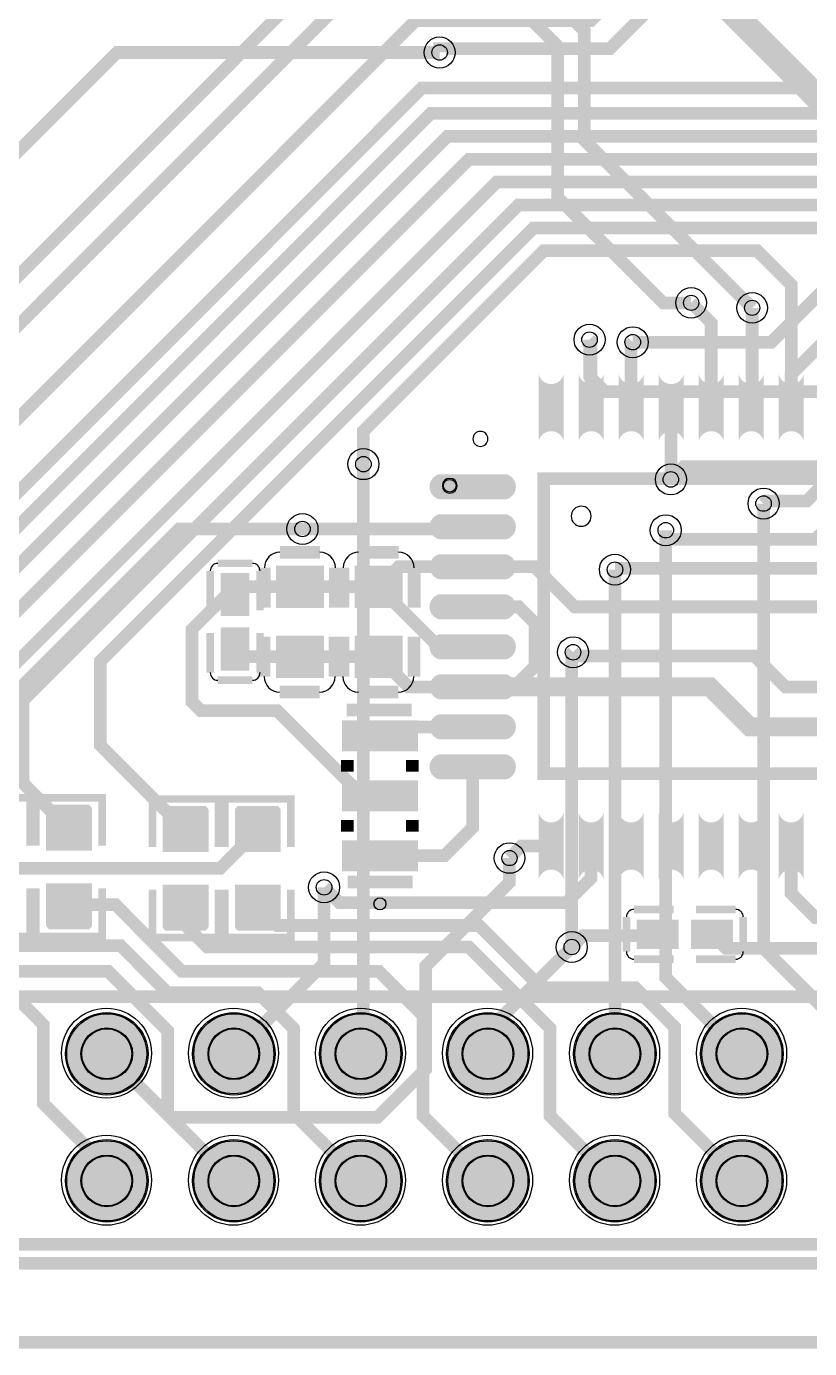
# Model space of a CAD drawing. Header units: millimetres. Extents: x 0 to 155, y 0 to 71.
# Drawn here: x 22.8 to 38.46, y -0.13 to 26.3 of the extents above; entities that cross this region are included whole.
import ezdxf

# ---------------------------------------------------------------- set-up
doc = ezdxf.new("R2010")
doc.units = ezdxf.units.MM
for name, color, linetype, true_color in [('BoardOutLine', 7, 'Continuous', 0xff00ff), ('BottomLayer', 7, 'Continuous', 0x0000ff), ('BottomSilkLayer', 7, 'Continuous', 0x66cc33), ('BottomSolderMaskLayer', 7, 'Continuous', 0xaa00ff), ('Document', 7, 'Continuous', 0xffffff), ('Hole', 7, 'Continuous', 0x222222), ('Multi-Layer', 7, 'Continuous', 0xc0c0c0), ('TopLayer', 7, 'Continuous', 0xff0000), ('TopPasteMaskLayer', 7, 'Continuous', 0x808080), ('TopSilkLayer', 7, 'Continuous', 0xffcc00), ('TopSolderMaskLayer', 7, 'Continuous', 0x800080)]:
    doc.layers.add(name, color=color, linetype=linetype, true_color=true_color)

msp = doc.modelspace()

# ---------------------------------------------------------------- hatches: boundary and pattern name
at = {"layer": 'BottomSolderMaskLayer'}
for points in [[(23.583, 5.765, 1), (25.234, 5.765, 1)], [(26.123, 5.765, 1), (27.774, 5.765, 1)], [(28.663, 5.765, 1), (30.314, 5.765, 1)], [(31.203, 5.765, 1), (32.854, 5.765, 1)], [(33.743, 5.765, 1), (35.394, 5.765, 1)], [(36.283, 5.765, 1), (37.934, 5.765, 1)], [(23.583, 3.225, 1), (25.234, 3.225, 1)], [(26.123, 3.225, 1), (27.774, 3.225, 1)], [(28.663, 3.225, 1), (30.314, 3.225, 1)], [(31.203, 3.225, 1), (32.854, 3.225, 1)], [(33.743, 3.225, 1), (35.394, 3.225, 1)], [(36.283, 3.225, 1), (37.934, 3.225, 1)]]:
    msp.add_hatch(color=256, dxfattribs=at).paths.add_polyline_path(points)
at = {"layer": 'Document'}
for points in [[(29.464, 11.938), (29.464, 12.331), (29.466, 12.345), (29.471, 12.357), (29.479, 12.368), (29.488, 12.374), (29.499, 12.376), (29.511, 12.376), (29.756, 12.195), (29.756, 12.227), (29.797, 12.321), (29.846, 12.371), (29.967, 12.408), (30.055, 12.413), (30.189, 12.366), (30.263, 12.285), (30.308, 12.164), (30.311, 12.035), (30.262, 11.911), (30.215, 11.863), (30.127, 11.822), (30.122, 11.822), (30.112, 11.823), (30.102, 11.827), (30.094, 11.834), (30.088, 11.841), (30.085, 11.849), (30.084, 11.858), (30.084, 11.871), (30.085, 11.879), (30.089, 11.885), (30.099, 11.895), (30.172, 11.931), (30.193, 11.956), (30.229, 12.048), (30.228, 12.146), (30.194, 12.238), (30.137, 12.299), (30.044, 12.331), (29.983, 12.331), (29.889, 12.299), (29.867, 12.276), (29.836, 12.218), (29.836, 12.119), (29.835, 12.109), (29.832, 12.101), (29.827, 12.093), (29.82, 12.086), (29.812, 12.081), (29.804, 12.078), (29.794, 12.077), (29.783, 12.077), (29.544, 12.256), (29.543, 11.935), (29.542, 11.926), (29.538, 11.917), (29.532, 11.909), (29.525, 11.903), (29.516, 11.899), (29.506, 11.898), (29.485, 11.898), (29.479, 11.899), (29.473, 11.902), (29.468, 11.907), (29.465, 11.913), (29.464, 11.919), (29.464, 11.929)], [(29.617, 9.693), (29.661, 9.649), (29.705, 9.555), (29.703, 9.542), (29.698, 9.53), (29.69, 9.519), (29.689, 9.519), (29.68, 9.513), (29.669, 9.511), (29.662, 9.511), (29.654, 9.512), (29.646, 9.515), (29.639, 9.52), (29.63, 9.529), (29.596, 9.601), (29.499, 9.698), (29.493, 9.703), (29.486, 9.713), (29.482, 9.724), (29.48, 9.735), (29.481, 9.744), (29.485, 9.753), (29.491, 9.76), (29.496, 9.765), (29.504, 9.771), (29.514, 9.773), (29.527, 9.773), (30.281, 9.773), (30.294, 9.771), (30.306, 9.766), (30.317, 9.758), (30.321, 9.752), (30.322, 9.745), (30.322, 9.719), (30.32, 9.709), (30.315, 9.7), (30.309, 9.695)]]:
    msp.add_hatch(color=256, dxfattribs=at).paths.add_polyline_path(points)
at = {"layer": 'Multi-Layer'}
for points in [[(23.608, 5.765, 1), (25.208, 5.765, 1)], [(26.148, 5.765, 1), (27.748, 5.765, 1)], [(28.688, 5.765, 1), (30.288, 5.765, 1)], [(31.228, 5.765, 1), (32.828, 5.765, 1)], [(33.768, 5.765, 1), (35.368, 5.765, 1)], [(36.308, 5.765, 1), (37.908, 5.765, 1)], [(23.608, 3.225, 1), (25.208, 3.225, 1)], [(26.148, 3.225, 1), (27.748, 3.225, 1)], [(28.688, 3.225, 1), (30.288, 3.225, 1)], [(31.228, 3.225, 1), (32.828, 3.225, 1)], [(33.768, 3.225, 1), (35.368, 3.225, 1)], [(36.308, 3.225, 1), (37.908, 3.225, 1)]]:
    msp.add_hatch(color=256, dxfattribs=at).paths.add_polyline_path(points)
at = {"layer": 'TopLayer'}
for points in [[(33.518, 19.282, -0.785398), (33.068, 19.282), (33.068, 18.082, -0.785398), (33.518, 18.082)], [(34.318, 19.282, -0.785398), (33.868, 19.282), (33.868, 18.082, -0.785398), (34.318, 18.082)], [(35.119, 19.282, -0.785398), (34.669, 19.282), (34.669, 18.082, -0.785398), (35.119, 18.082)], [(35.918, 19.282, -0.785398), (35.468, 19.282), (35.468, 18.082, -0.785398), (35.918, 18.082)], [(36.718, 19.282, -0.785398), (36.268, 19.282), (36.268, 18.082, -0.785398), (36.718, 18.082)], [(37.518, 19.282, -0.785398), (37.068, 19.282), (37.068, 18.082, -0.785398), (37.518, 18.082)], [(38.318, 19.282, -0.785398), (37.868, 19.282), (37.868, 18.082, -0.785398), (38.318, 18.082)], [(32.325, 17.325, -0.785398), (32.325, 16.875), (31.125, 16.875, -0.785398), (31.125, 17.325)], [(32.325, 16.525, -0.785398), (32.325, 16.075), (31.125, 16.075, -0.785398), (31.125, 16.525)], [(32.325, 15.725, -0.785398), (32.325, 15.275), (31.125, 15.275, -0.785398), (31.125, 15.725)], [(27.244, 14.551), (26.704, 14.551), (26.704, 15.341), (27.244, 15.341)], [(27.819, 14.701), (27.819, 15.501), (28.719, 15.501), (28.719, 14.701)], [(29.394, 14.701), (29.394, 15.501), (30.294, 15.501), (30.294, 14.701)], [(32.325, 14.925, -0.785398), (32.325, 14.475), (31.125, 14.475, -0.785398), (31.125, 14.925)], [(27.244, 14.251), (26.704, 14.251), (26.704, 13.461), (27.244, 13.461)], [(27.819, 13.301), (27.819, 14.101), (28.719, 14.101), (28.719, 13.301)], [(29.394, 13.301), (29.394, 14.101), (30.294, 14.101), (30.294, 13.301)], [(32.325, 14.125, -0.785398), (32.325, 13.675), (31.125, 13.675, -0.785398), (31.125, 14.125)], [(32.325, 13.325, -0.785398), (32.325, 12.875), (31.125, 12.875, -0.785398), (31.125, 13.325)], [(32.325, 12.525, -0.785398), (32.325, 12.075), (31.125, 12.075, -0.785398), (31.125, 12.525)], [(29.17, 11.821), (29.17, 12.421), (30.57, 12.421), (30.57, 11.821)], [(32.325, 11.725, -0.785398), (32.325, 11.275), (31.125, 11.275, -0.785398), (31.125, 11.725)], [(29.17, 10.622), (29.17, 11.222), (30.57, 11.222), (30.57, 10.622)], [(23.222, 9.848), (24.086, 9.848), (24.086, 10.655), (23.222, 10.655)], [(25.551, 9.823), (26.415, 9.823), (26.415, 10.63), (25.551, 10.63)], [(26.996, 9.823), (27.86, 9.823), (27.86, 10.63), (26.996, 10.63)], [(33.518, 10.519, -0.785398), (33.068, 10.519), (33.068, 9.319, -0.785398), (33.518, 9.319)], [(34.318, 10.519, -0.785398), (33.868, 10.519), (33.868, 9.319, -0.785398), (34.318, 9.319)], [(35.119, 10.519, -0.785398), (34.669, 10.519), (34.669, 9.319, -0.785398), (35.119, 9.319)], [(35.918, 10.519, -0.785398), (35.468, 10.519), (35.468, 9.319, -0.785398), (35.918, 9.319)], [(36.718, 10.519, -0.785398), (36.268, 10.519), (36.268, 9.319, -0.785398), (36.718, 9.319)], [(37.518, 10.519, -0.785398), (37.068, 10.519), (37.068, 9.319, -0.785398), (37.518, 9.319)], [(38.318, 10.519, -0.785398), (37.868, 10.519), (37.868, 9.319, -0.785398), (38.318, 9.319)], [(29.17, 9.423), (29.17, 10.023), (30.57, 10.023), (30.57, 9.423)], [(23.222, 9.148), (24.086, 9.148), (24.086, 8.342), (23.222, 8.342)], [(25.551, 9.123), (26.415, 9.123), (26.415, 8.317), (25.551, 8.317)], [(26.996, 9.123), (27.86, 9.123), (27.86, 8.317), (26.996, 8.317)], [(35.816, 8.423), (35.816, 7.883), (35.026, 7.883), (35.026, 8.423)], [(36.116, 8.423), (36.116, 7.883), (36.907, 7.883), (36.907, 8.423)]]:
    msp.add_hatch(color=256, dxfattribs=at).paths.add_polyline_path(points)
at = {"layer": 'TopPasteMaskLayer'}
for points in [[(33.518, 19.282, -0.785398), (33.068, 19.282), (33.068, 18.082, -0.785398), (33.518, 18.082)], [(34.318, 19.282, -0.785398), (33.868, 19.282), (33.868, 18.082, -0.785398), (34.318, 18.082)], [(35.119, 19.282, -0.785398), (34.669, 19.282), (34.669, 18.082, -0.785398), (35.119, 18.082)], [(35.918, 19.282, -0.785398), (35.468, 19.282), (35.468, 18.082, -0.785398), (35.918, 18.082)], [(36.718, 19.282, -0.785398), (36.268, 19.282), (36.268, 18.082, -0.785398), (36.718, 18.082)], [(37.518, 19.282, -0.785398), (37.068, 19.282), (37.068, 18.082, -0.785398), (37.518, 18.082)], [(38.318, 19.282, -0.785398), (37.868, 19.282), (37.868, 18.082, -0.785398), (38.318, 18.082)], [(32.325, 17.325, -0.785398), (32.325, 16.875), (31.125, 16.875, -0.785398), (31.125, 17.325)], [(32.325, 16.525, -0.785398), (32.325, 16.075), (31.125, 16.075, -0.785398), (31.125, 16.525)], [(32.325, 15.725, -0.785398), (32.325, 15.275), (31.125, 15.275, -0.785398), (31.125, 15.725)], [(27.819, 14.701), (27.819, 15.501), (28.719, 15.501), (28.719, 14.701)], [(29.394, 14.701), (29.394, 15.501), (30.294, 15.501), (30.294, 14.701)], [(26.749, 15.181), (27.199, 15.181), (27.249, 15.131), (27.249, 14.651), (27.199, 14.581), (26.749, 14.581), (26.699, 14.651), (26.699, 15.131)], [(32.325, 14.925, -0.785398), (32.325, 14.475), (31.125, 14.475, -0.785398), (31.125, 14.925)], [(26.749, 14.221), (27.199, 14.221), (27.249, 14.151), (27.249, 13.671), (27.199, 13.621), (26.749, 13.621), (26.699, 13.671), (26.699, 14.151)], [(27.819, 13.301), (27.819, 14.101), (28.719, 14.101), (28.719, 13.301)], [(29.394, 13.301), (29.394, 14.101), (30.294, 14.101), (30.294, 13.301)], [(32.325, 14.125, -0.785398), (32.325, 13.675), (31.125, 13.675, -0.785398), (31.125, 14.125)], [(32.325, 13.325, -0.785398), (32.325, 12.875), (31.125, 12.875, -0.785398), (31.125, 13.325)], [(32.325, 12.525, -0.785398), (32.325, 12.075), (31.125, 12.075, -0.785398), (31.125, 12.525)], [(29.17, 11.821), (29.17, 12.421), (30.57, 12.421), (30.57, 11.821)], [(32.325, 11.725, -0.785398), (32.325, 11.275), (31.125, 11.275, -0.785398), (31.125, 11.725)], [(29.17, 10.622), (29.17, 11.222), (30.57, 11.222), (30.57, 10.622)], [(23.204, 10.693), (23.204, 9.893), (23.254, 9.843), (23.482, 9.843), (23.482, 10.213), (23.812, 10.213), (23.812, 9.843), (24.054, 9.843), (24.104, 9.893), (24.104, 10.693), (24.054, 10.743), (23.254, 10.743)], [(25.533, 10.668), (25.533, 9.868), (25.583, 9.818), (25.811, 9.818), (25.811, 10.188), (26.141, 10.188), (26.141, 9.818), (26.383, 9.818), (26.433, 9.868), (26.433, 10.668), (26.383, 10.718), (25.583, 10.718)], [(26.978, 10.668), (26.978, 9.868), (27.028, 9.818), (27.256, 9.818), (27.256, 10.188), (27.586, 10.188), (27.586, 9.818), (27.828, 9.818), (27.878, 9.868), (27.878, 10.668), (27.828, 10.718), (27.028, 10.718)], [(33.518, 10.519, -0.785398), (33.068, 10.519), (33.068, 9.319, -0.785398), (33.518, 9.319)], [(34.318, 10.519, -0.785398), (33.868, 10.519), (33.868, 9.319, -0.785398), (34.318, 9.319)], [(35.119, 10.519, -0.785398), (34.669, 10.519), (34.669, 9.319, -0.785398), (35.119, 9.319)], [(35.918, 10.519, -0.785398), (35.468, 10.519), (35.468, 9.319, -0.785398), (35.918, 9.319)], [(36.718, 10.519, -0.785398), (36.268, 10.519), (36.268, 9.319, -0.785398), (36.718, 9.319)], [(37.518, 10.519, -0.785398), (37.068, 10.519), (37.068, 9.319, -0.785398), (37.518, 9.319)], [(38.318, 10.519, -0.785398), (37.868, 10.519), (37.868, 9.319, -0.785398), (38.318, 9.319)], [(29.17, 9.423), (29.17, 10.023), (30.57, 10.023), (30.57, 9.423)], [(24.104, 8.303), (24.104, 9.103), (24.054, 9.153), (23.826, 9.153), (23.826, 8.783), (23.496, 8.783), (23.496, 9.153), (23.254, 9.153), (23.204, 9.103), (23.204, 8.303), (23.254, 8.253), (24.054, 8.253)], [(26.433, 8.278), (26.433, 9.078), (26.383, 9.128), (26.155, 9.128), (26.155, 8.758), (25.825, 8.758), (25.825, 9.128), (25.583, 9.128), (25.533, 9.078), (25.533, 8.278), (25.583, 8.228), (26.383, 8.228)], [(27.878, 8.278), (27.878, 9.078), (27.828, 9.128), (27.6, 9.128), (27.6, 8.758), (27.27, 8.758), (27.27, 9.128), (27.028, 9.128), (26.978, 9.078), (26.978, 8.278), (27.028, 8.228), (27.828, 8.228)], [(35.186, 7.928), (35.186, 8.378), (35.236, 8.428), (35.716, 8.428), (35.786, 8.378), (35.786, 7.928), (35.716, 7.878), (35.236, 7.878)], [(36.147, 7.928), (36.147, 8.378), (36.216, 8.428), (36.696, 8.428), (36.747, 8.378), (36.747, 7.928), (36.696, 7.878), (36.216, 7.878)]]:
    msp.add_hatch(color=256, dxfattribs=at).paths.add_polyline_path(points)
at = {"layer": 'TopSolderMaskLayer'}
for points in [[(33.544, 19.35, -0.785398), (33.043, 19.35), (33.043, 18.014, -0.785398), (33.544, 18.014)], [(34.344, 19.35, -0.785398), (33.843, 19.35), (33.843, 18.014, -0.785398), (34.344, 18.014)], [(35.144, 19.35, -0.785398), (34.643, 19.35), (34.643, 18.014, -0.785398), (35.144, 18.014)], [(35.944, 19.35, -0.785398), (35.443, 19.35), (35.443, 18.014, -0.785398), (35.944, 18.014)], [(36.744, 19.35, -0.785398), (36.243, 19.35), (36.243, 18.014, -0.785398), (36.744, 18.014)], [(37.544, 19.35, -0.785398), (37.043, 19.35), (37.043, 18.014, -0.785398), (37.544, 18.014)], [(38.344, 19.35, -0.785398), (37.843, 19.35), (37.843, 18.014, -0.785398), (38.344, 18.014)], [(32.392, 17.351, -0.785398), (32.392, 16.85), (31.057, 16.85, -0.785398), (31.057, 17.351)], [(32.392, 16.551, -0.785398), (32.392, 16.05), (31.057, 16.05, -0.785398), (31.057, 16.551)], [(32.392, 15.751, -0.785398), (32.392, 15.25), (31.057, 15.25, -0.785398), (31.057, 15.751)], [(27.261, 14.514), (26.686, 14.514), (26.686, 15.378), (27.261, 15.378)], [(27.791, 14.678), (27.791, 15.523), (28.748, 15.523), (28.748, 14.678)], [(29.365, 14.678), (29.365, 15.523), (30.323, 15.523), (30.323, 14.678)], [(32.392, 14.951, -0.785398), (32.392, 14.45), (31.057, 14.45, -0.785398), (31.057, 14.951)], [(27.261, 14.288), (26.686, 14.288), (26.686, 13.423), (27.261, 13.423)], [(27.791, 13.278), (27.791, 14.123), (28.748, 14.123), (28.748, 13.278)], [(29.365, 13.278), (29.365, 14.123), (30.323, 14.123), (30.323, 13.278)], [(32.392, 14.151, -0.785398), (32.392, 13.65), (31.057, 13.65, -0.785398), (31.057, 14.151)], [(32.392, 13.351, -0.785398), (32.392, 12.85), (31.057, 12.85, -0.785398), (31.057, 13.351)], [(29.111, 11.81), (29.111, 12.432), (30.63, 12.432), (30.63, 11.81)], [(32.392, 12.551, -0.785398), (32.392, 12.05), (31.057, 12.05, -0.785398), (31.057, 12.551)], [(32.392, 11.751, -0.785398), (32.392, 11.25), (31.057, 11.25, -0.785398), (31.057, 11.751)], [(29.111, 10.611), (29.111, 11.233), (30.63, 11.233), (30.63, 10.611)], [(23.195, 9.825), (24.113, 9.825), (24.113, 10.679), (23.195, 10.679)], [(25.524, 9.799), (26.442, 9.799), (26.442, 10.653), (25.524, 10.653)], [(26.969, 9.799), (27.888, 9.799), (27.888, 10.653), (26.969, 10.653)], [(33.544, 10.587, -0.785398), (33.043, 10.587), (33.043, 9.251, -0.785398), (33.544, 9.251)], [(34.344, 10.587, -0.785398), (33.843, 10.587), (33.843, 9.251, -0.785398), (34.344, 9.251)], [(35.144, 10.587, -0.785398), (34.643, 10.587), (34.643, 9.251, -0.785398), (35.144, 9.251)], [(35.944, 10.587, -0.785398), (35.443, 10.587), (35.443, 9.251, -0.785398), (35.944, 9.251)], [(36.744, 10.587, -0.785398), (36.243, 10.587), (36.243, 9.251, -0.785398), (36.744, 9.251)], [(37.544, 10.587, -0.785398), (37.043, 10.587), (37.043, 9.251, -0.785398), (37.544, 9.251)], [(38.344, 10.587, -0.785398), (37.843, 10.587), (37.843, 9.251, -0.785398), (38.344, 9.251)], [(29.111, 9.412), (29.111, 10.034), (30.63, 10.034), (30.63, 9.412)], [(23.195, 9.172), (24.113, 9.172), (24.113, 8.318), (23.195, 8.318)], [(25.524, 9.147), (26.442, 9.147), (26.442, 8.293), (25.524, 8.293)], [(26.969, 9.147), (27.888, 9.147), (27.888, 8.293), (26.969, 8.293)], [(35.842, 8.449), (35.842, 7.858), (35.001, 7.858), (35.001, 8.449)], [(36.091, 8.449), (36.091, 7.858), (36.932, 7.858), (36.932, 8.449)], [(23.583, 5.765, 1), (25.234, 5.765, 1)], [(26.123, 5.765, 1), (27.774, 5.765, 1)], [(28.663, 5.765, 1), (30.314, 5.765, 1)], [(31.203, 5.765, 1), (32.854, 5.765, 1)], [(33.743, 5.765, 1), (35.394, 5.765, 1)], [(36.283, 5.765, 1), (37.934, 5.765, 1)], [(23.583, 3.225, 1), (25.234, 3.225, 1)], [(26.123, 3.225, 1), (27.774, 3.225, 1)], [(28.663, 3.225, 1), (30.314, 3.225, 1)], [(31.203, 3.225, 1), (32.854, 3.225, 1)], [(33.743, 3.225, 1), (35.394, 3.225, 1)], [(36.283, 3.225, 1), (37.934, 3.225, 1)]]:
    msp.add_hatch(color=256, dxfattribs=at).paths.add_polyline_path(points)

# ---------------------------------------------------------------- linework, layer by layer
at = {"layer": 'BoardOutLine', "const_width": 0.254}
msp.add_lwpolyline([(106.139, 0), (-0.061, 0), (-0.061, 71.365), (106.139, 71.365), (106.139, 0)], close=True, dxfattribs=at)
at = {"layer": 'BottomLayer'}
for points, const_width in [([(37.312, 20.674), (33.959, 24.027), (33.959, 26.212), (27.228, 32.943), (27.228, 39.648), (25.322, 41.555), (19.101, 41.555)], 0.254), ([(24.943, 40.386), (24.969, 40.359), (25.678, 40.359), (26.771, 39.267), (26.771, 32.562), (33.425, 25.907), (33.425, 22.884), (35.534, 20.776), (36.092, 20.776)], 0.254), ([(43.815, 19.05), (43.815, 19.685), (33.452, 30.048), (33.452, 30.429)], 0.508), ([(31.064, 25.781), (24.613, 25.781), (18.009, 19.177)], 0.254), ([(38.887, 21.616), (38.887, 21.184), (37.694, 19.99), (34.925, 19.99)], 0.254), ([(39.903, 18.542), (39.446, 18.999), (34.366, 18.999), (34.061, 19.304), (34.061, 20.041)], 0.254), ([(29.489, 5.766), (29.54, 5.817), (29.54, 17.551)], 0.254), ([(35.686, 17.245), (35.94, 17.499), (38.734, 17.499), (40.207, 16.026), (42.671, 16.026), (43.052, 16.407), (52.552, 16.407), (53.542, 15.417), (53.542, 13.385), (54.787, 12.14), (54.787, 11.988)], 0.254), ([(39.649, 5.766), (37.541, 7.874), (37.541, 16.764)], 0.254), ([(21.869, 5.766), (21.92, 5.817), (21.92, 12.319), (25.857, 16.256), (28.321, 16.256)], 0.254), ([(37.109, 5.766), (35.585, 7.29), (35.585, 16.231)], 0.254), ([(34.569, 5.766), (34.569, 5.766), (34.569, 15.443)], 0.254), ([(33.706, 7.899), (33.706, 13.767), (33.731, 13.792)], 0.254), ([(24.408, 5.765), (25.678, 4.495), (29.819, 4.495), (30.784, 5.46), (30.784, 7.517), (32.46, 9.194), (32.46, 9.676)], 0.254), ([(26.949, 5.766), (28.753, 7.569), (28.753, 9.093)], 0.254), ([(32.028, 5.765), (32.028, 6.222), (33.706, 7.899)], 0.254)]:
    msp.add_lwpolyline(points, dxfattribs=dict(at, const_width=const_width))
at = {"layer": 'BottomSilkLayer', "const_width": 0.254}
msp.add_lwpolyline([(7.644, 1.955), (51.332, 1.955), (51.332, 6.908), (7.644, 6.908), (7.644, 1.955)], close=True, dxfattribs=at)
at = {"layer": 'BottomSolderMaskLayer'}
for centre, radius in [((24.408, 5.765), 0.825), ((26.948, 5.765), 0.825), ((29.488, 5.765), 0.825), ((32.028, 5.765), 0.825), ((34.568, 5.765), 0.825), ((37.108, 5.765), 0.825), ((24.408, 5.765), 0.516), ((26.948, 5.765), 0.516), ((29.488, 5.765), 0.516), ((32.028, 5.765), 0.516), ((34.568, 5.765), 0.516), ((37.108, 5.765), 0.516), ((24.408, 3.225), 0.825), ((26.948, 3.225), 0.825), ((29.488, 3.225), 0.825), ((32.028, 3.225), 0.825), ((34.568, 3.225), 0.825), ((37.108, 3.225), 0.825), ((24.408, 3.225), 0.516), ((26.948, 3.225), 0.516), ((29.488, 3.225), 0.516), ((32.028, 3.225), 0.516), ((34.568, 3.225), 0.516), ((37.108, 3.225), 0.516)]:
    msp.add_circle(centre, radius, dxfattribs=at)
at = {"layer": 'Document'}
msp.add_circle((31.267, 17.12), 0.127, dxfattribs=at)
for start, end in [(90, 270), (270, 90)]:
    msp.add_arc((31.267, 17.12), 0.148, start, end, dxfattribs=at)
at = {"layer": 'Hole'}
for centre, radius in [((31.064, 25.781), 0.155), ((36.093, 20.777), 0.152), ((37.313, 20.676), 0.152), ((34.061, 20.041), 0.155), ((34.925, 19.99), 0.155), ((29.54, 17.552), 0.155), ((35.687, 17.247), 0.155), ((37.541, 16.764), 0.155), ((28.321, 16.256), 0.155), ((35.585, 16.231), 0.155), ((34.569, 15.443), 0.155), ((33.731, 13.792), 0.155), ((32.461, 9.678), 0.152), ((28.753, 9.093), 0.155), ((33.706, 7.9), 0.155)]:
    msp.add_circle(centre, radius, dxfattribs=at)
at = {"layer": 'Multi-Layer'}
for centre, radius in [((31.064, 25.781), 0.31), ((36.093, 20.777), 0.305), ((37.313, 20.676), 0.305), ((34.061, 20.041), 0.31), ((34.925, 19.99), 0.31), ((29.54, 17.552), 0.31), ((35.687, 17.247), 0.31), ((37.541, 16.764), 0.31), ((28.321, 16.256), 0.31), ((35.585, 16.231), 0.31), ((34.569, 15.443), 0.31), ((33.731, 13.792), 0.31), ((32.461, 9.678), 0.305), ((28.753, 9.093), 0.31), ((33.706, 7.9), 0.31), ((24.408, 5.765), 0.8), ((26.948, 5.765), 0.8), ((29.488, 5.765), 0.8), ((32.028, 5.765), 0.8), ((34.568, 5.765), 0.8), ((37.108, 5.765), 0.8), ((24.408, 5.765), 0.5), ((26.948, 5.765), 0.5), ((29.488, 5.765), 0.5), ((32.028, 5.765), 0.5), ((34.568, 5.765), 0.5), ((37.108, 5.765), 0.5), ((24.408, 3.225), 0.8), ((26.948, 3.225), 0.8), ((29.488, 3.225), 0.8), ((32.028, 3.225), 0.8), ((34.568, 3.225), 0.8), ((37.108, 3.225), 0.8), ((24.408, 3.225), 0.5), ((26.948, 3.225), 0.5), ((29.488, 3.225), 0.5), ((32.028, 3.225), 0.5), ((34.568, 3.225), 0.5), ((37.108, 3.225), 0.5)]:
    msp.add_circle(centre, radius, dxfattribs=at)
at = {"layer": 'TopLayer'}
for points, const_width in [([(20.294, 17.982), (30.098, 27.786), (33.806, 27.786), (40.589, 34.569), (40.589, 48.209), (41.25, 48.87), (41.25, 51.267)], 0.254), ([(78.493, 38.866), (78.493, 40.494), (79.45, 41.452), (79.45, 42.826), (74.269, 48.005), (55.676, 48.005), (34.086, 26.415), (30.581, 26.415), (14.248, 10.083), (14.248, 5.767)], 0.254), ([(19.939, 16.713), (19.507, 17.145), (19.507, 18.186), (29.54, 28.219), (33.553, 28.219), (40.056, 34.722), (40.056, 42.621), (37.44, 45.237), (37.44, 46.066)], 0.254), ([(18.16, 10.253), (17.83, 10.253), (17.83, 11.505), (30.887, 24.562), (48.666, 24.562), (49.226, 24.002), (74.396, 24.002), (77.492, 27.098), (77.492, 29.918)], 0.254), ([(19.323, 10.253), (19.049, 10.525), (19.049, 11.937), (31.216, 24.103), (45.214, 24.103), (48.566, 20.751), (74.599, 20.751), (79.491, 25.643), (79.491, 29.918)], 0.254), ([(22.211, 10.253), (21.487, 10.974), (21.487, 12.47), (32.207, 23.19), (44.12, 23.19), (44.629, 22.681), (45.135, 22.681), (48.82, 18.998), (75.005, 18.998), (80.492, 24.484), (80.492, 29.918)], 0.254), ([(73.491, 29.918), (71.599, 29.918), (69.951, 28.269), (36.88, 28.269), (34.468, 25.857), (31.064, 25.857), (31.064, 25.781)], 0.254), ([(49.479, 25.019), (49.479, 25.07), (30.709, 25.07), (16.434, 10.795), (16.434, 10.253)], 0.254), ([(20.766, 10.253), (20.295, 10.725), (20.295, 12.294), (31.649, 23.647), (44.323, 23.647), (44.577, 23.393), (44.856, 23.393)], 0.254), ([(23.654, 10.253), (22.732, 11.175), (22.732, 12.826), (32.639, 22.733), (43.79, 22.733), (44.501, 22.022), (44.806, 22.022)], 0.254), ([(25.983, 10.227), (24.281, 11.929), (24.281, 13.613), (32.943, 22.275), (43.461, 22.275), (44.424, 21.312), (45.389, 21.312)], 0.254), ([(29.539, 17.55), (29.539, 18.211), (33.146, 21.817), (37.413, 21.817), (38.094, 21.139), (38.094, 18.681)], 0.254), ([(36.093, 20.777), (36.493, 20.377), (36.493, 18.682)], 0.254), ([(37.293, 18.682), (37.313, 18.701), (37.313, 20.676)], 0.254), ([(34.061, 20.041), (34.093, 20.009), (34.093, 18.682)], 0.254), ([(34.925, 19.99), (34.893, 19.958), (34.893, 18.682)], 0.254), ([(38.094, 20.065), (38.094, 19.717)], 0.254), ([(40.259, 19.546), (39.866, 19.939), (38.684, 19.939), (38.093, 19.348), (38.093, 18.682)], 0.254), ([(35.686, 17.245), (35.694, 18.681)], 0.254), ([(37.541, 16.764), (37.592, 16.815), (38.405, 16.815), (38.893, 17.303), (38.893, 18.682)], 0.254), ([(11.708, 3.227), (13.359, 1.574), (59.206, 1.574), (60.172, 2.539), (60.172, 15.239), (61.569, 16.636), (61.569, 17.22)], 0.254), ([(35.584, 16.229), (35.584, 16.052), (38.582, 16.052), (39.631, 17.101), (40.461, 17.101)], 0.254), ([(28.321, 16.256), (31.681, 16.256), (31.725, 16.3)], 0.254), ([(34.568, 15.467), (38.988, 15.467), (39.821, 16.301), (40.461, 16.301)], 0.254), ([(29.845, 15.102), (30.243, 15.5), (31.725, 15.5)], 0.254), ([(40.462, 14.7), (33.763, 14.7), (32.963, 15.5), (31.725, 15.5)], 0.254), ([(29.87, 10.922), (29.515, 10.922), (27.813, 12.624), (26.289, 12.624), (26.111, 12.802), (26.111, 14.249), (26.808, 14.946), (26.974, 14.946)], 0.254), ([(26.975, 14.947), (27.13, 15.102), (28.27, 15.102)], 0.254), ([(28.27, 15.102), (29.845, 15.102)], 0.254), ([(29.845, 15.102), (31.047, 13.9), (31.725, 13.9)], 0.254), ([(31.724, 14.7), (32.646, 14.7), (32.968, 14.375), (32.968, 13.512), (32.557, 13.1), (31.724, 13.1)], 0.254), ([(38.093, 9.919), (38.093, 8.973), (38.583, 8.484), (48.514, 8.484), (51.029, 10.998), (51.029, 13.132), (52.248, 14.351), (52.248, 14.529)], 0.254), ([(26.975, 13.857), (27.13, 13.702), (28.27, 13.702)], 0.254), ([(28.27, 13.702), (29.845, 13.702)], 0.254), ([(29.845, 13.702), (30.446, 13.1), (31.725, 13.1)], 0.254), ([(33.731, 13.792), (33.807, 13.716), (37.363, 13.716), (37.979, 13.1), (40.462, 13.1)], 0.254), ([(40.461, 12.3), (37.268, 12.3), (36.468, 13.1), (31.724, 13.1)], 0.381), ([(29.87, 12.121), (30.05, 12.3), (31.725, 12.3)], 0.254), ([(29.869, 9.722), (31.165, 9.727), (31.724, 10.286), (31.724, 11.5)], 0.254), ([(20.766, 10.253), (21.545, 9.474), (25.984, 9.474)], 0.254), ([(25.984, 9.474), (26.675, 9.474), (27.428, 10.227)], 0.254), ([(28.753, 9.093), (29.058, 8.788), (33.604, 8.788), (34.093, 9.278), (34.093, 9.919)], 0.254), ([(32.461, 9.677), (32.703, 9.919), (33.293, 9.919)], 0.254), ([(24.408, 3.227), (24.408, 3.504), (23.138, 4.774), (23.138, 6.349), (22.554, 6.933), (21.134, 6.933), (19.323, 8.747)], 0.254), ([(26.948, 3.227), (25.628, 4.545), (25.628, 6.222), (24.434, 7.416), (21.64, 7.416), (20.766, 8.292), (20.766, 8.747)], 0.254), ([(29.488, 3.227), (28.142, 4.571), (28.142, 6.273), (27.431, 6.984), (25.628, 6.984), (24.688, 7.924), (22.605, 7.924), (22.211, 8.32), (22.211, 8.747)], 0.254), ([(32.028, 3.227), (30.733, 4.52), (30.733, 6.527), (29.844, 7.416), (25.907, 7.416), (24.579, 8.747), (23.654, 8.747)], 0.254), ([(34.568, 3.227), (33.273, 4.52), (33.273, 6.273), (31.647, 7.898), (26.415, 7.898), (25.983, 8.33), (25.983, 8.721)], 0.254), ([(27.428, 8.721), (27.817, 8.33), (31.851, 8.33), (33.095, 7.085), (34.975, 7.085), (35.762, 6.298), (35.762, 4.571), (37.108, 3.227)], 0.254), ([(35.47, 8.128), (33.934, 8.128), (33.706, 7.899)], 0.254), ([(42.188, 5.765), (42.188, 6.148), (40.462, 7.874), (36.791, 7.874), (36.512, 8.153)], 0.254)]:
    msp.add_lwpolyline(points, dxfattribs=dict(at, const_width=const_width))
at = {"layer": 'TopSilkLayer', "const_width": 0.254}
msp.add_lwpolyline([(39.043, 17.263), (33.144, 17.263), (33.144, 11.363), (39.043, 11.363), (39.043, 17.263)], close=True, dxfattribs=at)
at = {"layer": 'TopSilkLayer'}
for points, const_width in [([(27.869, 15.791), (28.669, 15.791)], 0.254), ([(29.444, 15.791), (30.244, 15.791)], 0.254), ([(27.32, 15.569), (26.628, 15.569)], 0.152), ([(27.56, 14.681), (27.56, 15.481)], 0.254), ([(28.979, 14.681), (28.979, 15.481)], 0.254), ([(29.134, 14.681), (29.134, 15.481)], 0.254), ([(30.554, 14.681), (30.554, 15.481)], 0.254), ([(26.475, 15.417), (26.475, 14.627)], 0.152), ([(27.472, 14.627), (27.472, 15.417)], 0.152), ([(26.475, 13.384), (26.475, 14.174)], 0.152), ([(27.472, 14.174), (27.472, 13.384)], 0.152), ([(27.554, 14.105), (27.554, 13.305)], 0.254), ([(28.973, 14.105), (28.973, 13.305)], 0.254), ([(29.129, 14.105), (29.129, 13.305)], 0.254), ([(30.548, 14.105), (30.548, 13.305)], 0.254), ([(27.32, 13.232), (26.628, 13.232)], 0.152), ([(27.864, 12.995), (28.664, 12.995)], 0.254), ([(29.438, 12.995), (30.238, 12.995)], 0.254), ([(30.506, 12.64), (29.206, 12.64)], 0.254), ([(29.22, 11.403), (29.22, 11.64)], 0.254), ([(30.52, 11.403), (30.52, 11.64)], 0.254), ([(21.551, 9.925), (21.551, 10.884), (22.872, 10.884), (22.872, 9.925)], 0.152), ([(22.993, 9.925), (22.993, 10.884), (24.315, 10.884), (24.315, 9.925)], 0.152), ([(25.323, 9.899), (25.323, 10.858), (26.644, 10.858), (26.644, 9.899)], 0.152), ([(26.768, 9.899), (26.768, 10.858), (28.089, 10.858), (28.089, 9.899)], 0.152), ([(29.22, 10.204), (29.22, 10.441)], 0.254), ([(30.52, 10.204), (30.52, 10.441)], 0.254), ([(29.225, 9.2), (30.525, 9.2)], 0.254), ([(21.551, 9.072), (21.551, 8.113), (22.872, 8.113), (22.872, 9.072)], 0.152), ([(22.993, 9.072), (22.993, 8.113), (24.315, 8.113), (24.315, 9.072)], 0.152), ([(25.323, 9.047), (25.323, 8.088), (26.644, 8.088), (26.644, 9.047)], 0.152), ([(26.768, 9.047), (26.768, 8.088), (28.089, 8.088), (28.089, 9.047)], 0.152), ([(35.74, 8.652), (34.95, 8.652)], 0.152), ([(36.193, 8.652), (36.983, 8.652)], 0.152), ([(34.798, 8.5), (34.798, 7.807)], 0.152), ([(37.135, 8.5), (37.135, 7.807)], 0.152), ([(34.95, 7.655), (35.74, 7.655)], 0.152), ([(36.983, 7.655), (36.193, 7.655)], 0.152)]:
    msp.add_lwpolyline(points, dxfattribs=dict(at, const_width=const_width))
for centre, radius in [((29.87, 8.763), 0.12), ((24.402, 5.778), 0.9), ((26.942, 5.778), 0.9), ((29.482, 5.778), 0.9), ((32.022, 5.778), 0.9), ((34.562, 5.778), 0.9), ((37.102, 5.778), 0.9), ((24.402, 3.238), 0.9), ((26.942, 3.238), 0.9), ((29.482, 3.238), 0.9), ((32.022, 3.238), 0.9), ((34.562, 3.238), 0.9), ((37.102, 3.238), 0.9)]:
    msp.add_circle(centre, radius, dxfattribs=at)
for centre, radius, start, end in [((31.879, 18.058), 0.15, 0.4851, 359.5149), ((33.894, 16.511), 0.2, 0.3638, 359.6362), ((27.869, 15.481), 0.31, 90, 180), ((28.669, 15.481), 0.31, 0, 90), ((29.444, 15.481), 0.31, 90, 180), ((30.244, 15.481), 0.31, 0, 90), ((26.628, 15.417), 0.152, 90, 180), ((27.32, 15.417), 0.152, 0, 90), ((26.628, 13.384), 0.152, 180, 270), ((27.32, 13.384), 0.152, 270, 0), ((27.864, 13.305), 0.31, 180, 270), ((28.664, 13.305), 0.31, 270, 0), ((29.438, 13.305), 0.31, 180, 270), ((30.238, 13.305), 0.31, 270, 0), ((34.95, 8.5), 0.152, 90, 180), ((36.983, 8.5), 0.152, 0, 90), ((34.95, 7.807), 0.152, 180, 270), ((36.983, 7.807), 0.152, 270, 0)]:
    msp.add_arc(centre, radius, start, end, dxfattribs=at)
at = {"layer": 'TopSolderMaskLayer'}
for centre, radius in [((24.408, 5.765), 0.825), ((26.948, 5.765), 0.825), ((29.488, 5.765), 0.825), ((32.028, 5.765), 0.825), ((34.568, 5.765), 0.825), ((37.108, 5.765), 0.825), ((24.408, 5.765), 0.516), ((26.948, 5.765), 0.516), ((29.488, 5.765), 0.516), ((32.028, 5.765), 0.516), ((34.568, 5.765), 0.516), ((37.108, 5.765), 0.516), ((24.408, 3.225), 0.825), ((26.948, 3.225), 0.825), ((29.488, 3.225), 0.825), ((32.028, 3.225), 0.825), ((34.568, 3.225), 0.825), ((37.108, 3.225), 0.825), ((24.408, 3.225), 0.516), ((26.948, 3.225), 0.516), ((29.488, 3.225), 0.516), ((32.028, 3.225), 0.516), ((34.568, 3.225), 0.516), ((37.108, 3.225), 0.516)]:
    msp.add_circle(centre, radius, dxfattribs=at)

doc.saveas('drawing.dxf')
